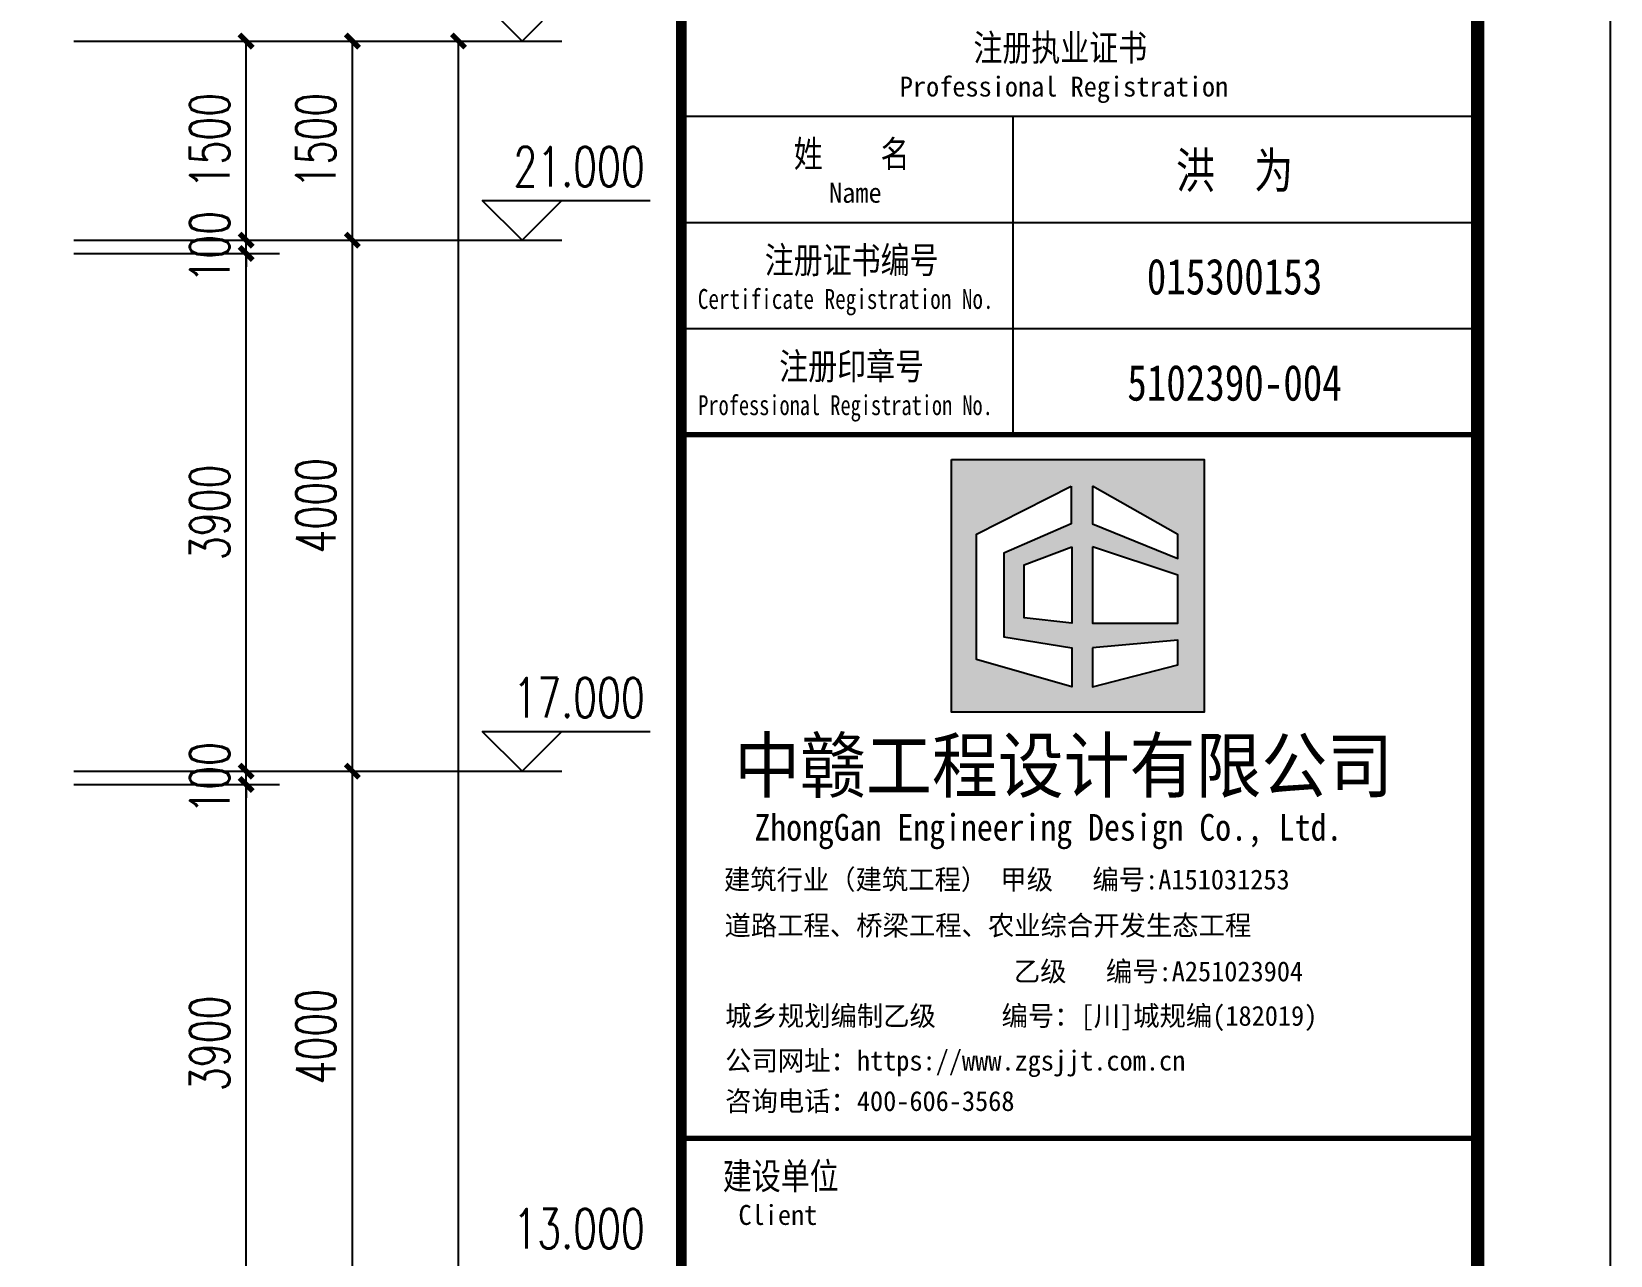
# Model space of a CAD drawing. Extents: x -6243262 to 3079315, y -2914302 to 172723.
# Drawn here: x -2508079 to -2496183, y -751832 to -742613 of the extents above; entities that cross this region are included whole.
import ezdxf
from ezdxf.enums import TextEntityAlignment as Align

# ---------------------------------------------------------------- set-up
doc = ezdxf.new("R2010")
doc.units = 0
doc.header["$LTSCALE"] = 1000
for name, color, linetype in [('DIM_ELEV', 3, 'Continuous'), ('P-图框', 7, 'Continuous'), ('PUB_DIM', 3, 'Continuous'), ('PUB_TITLE', 4, 'Continuous'), ('中赣LOGO', 7, 'Continuous')]:
    doc.layers.add(name, color=color, linetype=linetype)
doc.styles.add('_TCH_DIM', font='SIMPLEX', dxfattribs={"bigfont": 'GBCBIG'})
doc.styles.add('_TCH_DIM_T3', font='SIMPLEX', dxfattribs={"width": 0.705882, "bigfont": 'GBCBIG'})
doc.styles.add('STYLE-ARIAL', font='')
doc.styles.add('图签', font='', dxfattribs={"width": 0.66})
doc.styles.add('黑体', font='simhei.ttf')
doc.styles.get('STYLE-ARIAL').set_extended_font_data('NSimSun')
doc.styles.get('图签').set_extended_font_data('SimSun')
doc.dimstyles.new('_TCH_ARCH&&100', dxfattribs={"dimtxt": 297.5, "dimasz": 100, "dimexe": 250, "dimexo": 300, "dimgap": 126.25, "dimtad": 1, "dimdec": 0, "dimzin": 0, "dimdsep": 46, "dimtxsty": '_TCH_DIM_T3', "dimblk": 'ARCHTICK', "dimcen": 0.09, "dimclrt": 7, "dimazin": 2, "dimtfac": 1, "dimtdec": 0, "dimtix": 1, "dimtmove": 2, "dimatfit": 3, "dimfxl": 0, "dimtolj": 1, "dimtzin": 0, "dimarcsym": 0})

# ---------------------------------------------------------------- blocks, each defined once
blk = doc.blocks.new('中赣设计')
at = {"layer": '中赣LOGO'}
h = blk.add_hatch(color=256, dxfattribs=at)
h.dxf.hatch_style = 1
h.paths.add_polyline_path([(355563.01, 340.95), (355563.01, 319.81), (355584.16, 319.81), (355584.16, 340.95)])
h.paths.add_polyline_path([(355581.97, 334.69), (355581.97, 332.68), (355574.81, 335.58), (355574.81, 338.73)], flags=16)
h.paths.add_polyline_path([(355581.97, 331.28), (355581.97, 327.26), (355574.81, 327.26), (355574.81, 333.64)], flags=16)
h.paths.add_polyline_path([(355573.04, 335.58), (355567.39, 333.12), (355567.39, 326.13), (355573.08, 325.21), (355573.08, 321.94), (355565.12, 324.21), (355565.12, 334.7), (355573.04, 338.73)], flags=16)
h.paths.add_polyline_path([(355573.08, 333.64), (355573.08, 327.26), (355569.1, 327.7), (355569.1, 332.14)], flags=16)
h.paths.add_polyline_path([(355581.97, 325.85), (355581.97, 323.77), (355574.81, 321.94), (355574.81, 325.21)], flags=16)
blk.add_lwpolyline([(355563.01, 340.95), (355584.16, 340.95), (355584.16, 319.81), (355563.01, 319.81)], close=True, dxfattribs=at)
for points in [[(355573.04, 338.73), (355573.04, 335.58), (355567.39, 333.12), (355567.39, 326.13), (355573.08, 325.21), (355573.08, 321.94), (355565.12, 324.21), (355565.12, 334.7), (355573.04, 338.73)], [(355574.81, 338.73), (355574.81, 335.58), (355581.97, 332.68), (355581.97, 334.69), (355574.81, 338.73)], [(355573.08, 333.64), (355573.08, 327.26), (355569.1, 327.7), (355569.1, 332.14), (355573.08, 333.64)], [(355574.81, 333.64), (355574.81, 327.26), (355581.97, 327.26), (355581.97, 331.28), (355574.81, 333.64)], [(355574.81, 325.21), (355574.81, 321.94), (355581.97, 323.77), (355581.97, 325.85), (355574.81, 325.21)]]:
    blk.add_lwpolyline(points, dxfattribs=at)
blk = doc.blocks.new('TQ-A2')
at = {"layer": 'P-图框'}
for p, q in [((-6000, 31100), (0, 31100)), ((-3500, 28700), (-3500, 31100)), ((-6000, 30300), (0, 30300)), ((-6000, 29500), (0, 29500))]:
    blk.add_line(p, q, dxfattribs=at)
at = {"layer": 'P-图框', "const_width": 80}
blk.add_lwpolyline([(-6000, 40000), (-6000, 0)], dxfattribs=at)
at = {"layer": 'P-图框'}
blk.add_lwpolyline([(-6000, 31900), (-6000, 0), (0, 0), (0, 31900)], close=True, dxfattribs=at)
at = {"layer": 'P-图框', "linetype": 'Continuous', "const_width": 40}
for points in [[(-6000, 28700), (0, 28700)], [(-6000, 23400), (0, 23400)]]:
    blk.add_lwpolyline(points, dxfattribs=at)
at = {"layer": '中赣LOGO', "xscale": 90, "yscale": 90, "zscale": 90}
blk.add_blockref('中赣设计', (-32004636, -2173), dxfattribs=at)
at = {"layer": 'P-图框'}
for s, height, style, width, p in [('注册执业证书', 200, '图签', 0.8, (-3145, 31616)), ('Professional Registration', 150, 'STYLE-ARIAL', 0.97, (-3117, 31323)), ('姓    名', 200, '图签', 0.8, (-4717, 30816)), ('Name', 150, 'STYLE-ARIAL', 0.97, (-4689, 30523)), ('注册证书编号', 200, '图签', 0.8, (-4717, 30016)), ('Certificate Registration No. ', 150, 'STYLE-ARIAL', 0.78, (-4722, 29723)), ('注册印章号', 200, '图签', 0.8, (-4717, 29216)), ('Professional Registration No.', 150, 'STYLE-ARIAL', 0.75, (-4763, 28923)), ('建设单位', 200, '图签', 0.8, (-5251, 23116)), ('Client', 150, 'STYLE-ARIAL', 0.97, (-5273, 22823))]:
    blk.add_text(s, height=height, dxfattribs=dict(at, style=style, width=width)).set_placement(p, align=Align.MIDDLE_CENTER)
at = {"layer": 'P-图框', "color": 6, "style": '图签', "width": 0.8}
for s, p in [('洪  为', (-1832, 30692)), ('015300153', (-1832, 29892)), ('5102390-004', (-1832, 29092))]:
    blk.add_text(s, height=270, dxfattribs=at).set_placement(p, align=Align.MIDDLE_CENTER)
at = {"layer": 'P-图框'}
for s, height, style, width, p in [('中赣工程设计有限公司', 400, '黑体', 0.91, (-5602, 26009)), ('ZhongGan Engineering Design Co., Ltd.', 200, 'STYLE-ARIAL', 0.88, (-5450, 25643)), ('建筑行业（建筑工程） 甲级   编号:A151031253', 150, 'STYLE-ARIAL', 0.97, (-5680, 25275)), ('道路工程、桥梁工程、农业综合开发生态工程', 150, 'STYLE-ARIAL', 0.97, (-5675, 24929)), ('乙级   编号:A251023904', 150, 'STYLE-ARIAL', 0.97, (-3495, 24583)), ('城乡规划编制乙级     编号：[川]城规编(182019)', 150, 'STYLE-ARIAL', 0.97, (-5670, 24248)), ('公司网址：https://www.zgsjjt.com.cn', 150, 'STYLE-ARIAL', 0.97, (-5670, 23911)), ('咨询电话：400-606-3568', 150, 'STYLE-ARIAL', 0.97, (-5670, 23606))]:
    blk.add_text(s, height=height, dxfattribs=dict(at, style=style, width=width)).set_placement(p)
blk = doc.blocks.new('_ArchTick')
at = {"color": 0, "linetype": 'ByBlock', "const_width": 0.4}
blk.add_lwpolyline([(-0.5, -0.5), (0.5, 0.5)], dxfattribs=at)
blk = doc.blocks.new('*D721')
at = {"layer": 'Defpoints', "color": 0, "transparency": 16777216}
for p in [(-2508060, -748285), (-2506462, -748285), (-2508060, -752185)]:
    blk.add_point(p, dxfattribs=at)
at = {"layer": 'PUB_DIM', "color": 0, "lineweight": -2, "transparency": 16777216}
for p, q in [((-2507760, -748285), (-2506212, -748285)), ((-2506462, -752185), (-2506462, -748285)), ((-2507760, -752185), (-2506212, -752185))]:
    blk.add_line(p, q, dxfattribs=at)
at = {"layer": 'PUB_DIM', "color": 0, "lineweight": -2, "transparency": 16777216, "xscale": 100, "yscale": 100, "zscale": 100}
for p, rotation in [((-2506462, -748285), 90), ((-2506462, -752185), 270)]:
    blk.add_blockref('_ArchTick', p, dxfattribs=dict(at, rotation=rotation))
at = {"layer": 'PUB_DIM', "color": 7, "transparency": 16777216, "insert": (-2506737, -750235), "char_height": 297.5, "attachment_point": 5, "rotation": 90, "style": '_TCH_DIM_T3'}
blk.add_mtext('\\A1;3900', dxfattribs=at)
blk = doc.blocks.new('*D722')
at = {"layer": 'Defpoints', "color": 0, "transparency": 16777216}
for p in [(-2508060, -748185), (-2506462, -748185), (-2508060, -748285)]:
    blk.add_point(p, dxfattribs=at)
at = {"layer": 'PUB_DIM', "color": 0, "lineweight": -2, "transparency": 16777216}
for p, q in [((-2506462, -748185), (-2506462, -748085)), ((-2507760, -748185), (-2506212, -748185)), ((-2506462, -748285), (-2506462, -748185)), ((-2507760, -748285), (-2506212, -748285)), ((-2506462, -748285), (-2506462, -748385))]:
    blk.add_line(p, q, dxfattribs=at)
at = {"layer": 'PUB_DIM', "color": 0, "lineweight": -2, "transparency": 16777216, "xscale": 100, "yscale": 100, "zscale": 100}
for p, rotation in [((-2506462, -748185), 270), ((-2506462, -748285), 90)]:
    blk.add_blockref('_ArchTick', p, dxfattribs=dict(at, rotation=rotation))
at = {"layer": 'PUB_DIM', "color": 7, "transparency": 16777216, "insert": (-2506737, -748235), "char_height": 297.5, "attachment_point": 5, "rotation": 90, "style": '_TCH_DIM_T3'}
blk.add_mtext('\\A1;100', dxfattribs=at)
blk = doc.blocks.new('*D723')
at = {"layer": 'Defpoints', "color": 0, "transparency": 16777216}
for p in [(-2508060, -744285), (-2506462, -744285), (-2508060, -748185)]:
    blk.add_point(p, dxfattribs=at)
at = {"layer": 'PUB_DIM', "color": 0, "lineweight": -2, "transparency": 16777216}
for p, q in [((-2507760, -744285), (-2506212, -744285)), ((-2506462, -748185), (-2506462, -744285)), ((-2507760, -748185), (-2506212, -748185))]:
    blk.add_line(p, q, dxfattribs=at)
at = {"layer": 'PUB_DIM', "color": 0, "lineweight": -2, "transparency": 16777216, "xscale": 100, "yscale": 100, "zscale": 100}
for p, rotation in [((-2506462, -744285), 90), ((-2506462, -748185), 270)]:
    blk.add_blockref('_ArchTick', p, dxfattribs=dict(at, rotation=rotation))
at = {"layer": 'PUB_DIM', "color": 7, "transparency": 16777216, "insert": (-2506737, -746235), "char_height": 297.5, "attachment_point": 5, "rotation": 90, "style": '_TCH_DIM_T3'}
blk.add_mtext('\\A1;3900', dxfattribs=at)
blk = doc.blocks.new('*D724')
at = {"layer": 'Defpoints', "color": 0, "transparency": 16777216}
for p in [(-2508060, -744185), (-2506462, -744185), (-2508060, -744285)]:
    blk.add_point(p, dxfattribs=at)
at = {"layer": 'PUB_DIM', "color": 0, "lineweight": -2, "transparency": 16777216}
for p, q in [((-2507760, -744185), (-2506212, -744185)), ((-2506462, -744185), (-2506462, -744085)), ((-2506462, -744285), (-2506462, -744185)), ((-2507760, -744285), (-2506212, -744285)), ((-2506462, -744285), (-2506462, -744385))]:
    blk.add_line(p, q, dxfattribs=at)
at = {"layer": 'PUB_DIM', "color": 0, "lineweight": -2, "transparency": 16777216, "xscale": 100, "yscale": 100, "zscale": 100}
for p, rotation in [((-2506462, -744185), 270), ((-2506462, -744285), 90)]:
    blk.add_blockref('_ArchTick', p, dxfattribs=dict(at, rotation=rotation))
at = {"layer": 'PUB_DIM', "color": 7, "transparency": 16777216, "insert": (-2506737, -744235), "char_height": 297.5, "attachment_point": 5, "rotation": 90, "style": '_TCH_DIM_T3'}
blk.add_mtext('\\A1;100', dxfattribs=at)
blk = doc.blocks.new('*D725')
at = {"layer": 'Defpoints', "color": 0, "transparency": 16777216}
for p in [(-2508060, -742685), (-2506462, -742685), (-2508060, -744185)]:
    blk.add_point(p, dxfattribs=at)
at = {"layer": 'PUB_DIM', "color": 0, "lineweight": -2, "transparency": 16777216}
for p, q in [((-2507760, -742685), (-2506212, -742685)), ((-2506462, -744185), (-2506462, -742685)), ((-2507760, -744185), (-2506212, -744185))]:
    blk.add_line(p, q, dxfattribs=at)
at = {"layer": 'PUB_DIM', "color": 0, "lineweight": -2, "transparency": 16777216, "xscale": 100, "yscale": 100, "zscale": 100}
for p, rotation in [((-2506462, -742685), 90), ((-2506462, -744185), 270)]:
    blk.add_blockref('_ArchTick', p, dxfattribs=dict(at, rotation=rotation))
at = {"layer": 'PUB_DIM', "color": 7, "transparency": 16777216, "insert": (-2506737, -743435), "char_height": 297.5, "attachment_point": 5, "rotation": 90, "style": '_TCH_DIM_T3'}
blk.add_mtext('\\A1;1500', dxfattribs=at)
blk = doc.blocks.new('*D726')
at = {"layer": 'Defpoints', "color": 0, "transparency": 16777216}
for p in [(-2506960, -742685), (-2504862, -742685), (-2506960, -765335)]:
    blk.add_point(p, dxfattribs=at)
at = {"layer": 'PUB_DIM', "color": 0, "lineweight": -2, "transparency": 16777216}
for p, q in [((-2506660, -742685), (-2504612, -742685)), ((-2504862, -765335), (-2504862, -742685)), ((-2506660, -765335), (-2504612, -765335))]:
    blk.add_line(p, q, dxfattribs=at)
at = {"layer": 'PUB_DIM', "color": 0, "lineweight": -2, "transparency": 16777216, "xscale": 100, "yscale": 100, "zscale": 100}
for p, rotation in [((-2504862, -742685), 90), ((-2504862, -765335), 270)]:
    blk.add_blockref('_ArchTick', p, dxfattribs=dict(at, rotation=rotation))
at = {"layer": 'PUB_DIM', "color": 7, "transparency": 16777216, "insert": (-2505137, -754010), "char_height": 297.5, "attachment_point": 5, "rotation": 90, "style": '_TCH_DIM_T3'}
blk.add_mtext('\\A1;22650', dxfattribs=at)
blk = doc.blocks.new('*D731')
at = {"layer": 'Defpoints', "color": 0, "transparency": 16777216}
for p in [(-2507260, -748185), (-2505662, -748185), (-2507260, -752185)]:
    blk.add_point(p, dxfattribs=at)
at = {"layer": 'PUB_DIM', "color": 0, "lineweight": -2, "transparency": 16777216}
for p, q in [((-2506960, -748185), (-2505412, -748185)), ((-2505662, -752185), (-2505662, -748185)), ((-2506960, -752185), (-2505412, -752185))]:
    blk.add_line(p, q, dxfattribs=at)
at = {"layer": 'PUB_DIM', "color": 0, "lineweight": -2, "transparency": 16777216, "xscale": 100, "yscale": 100, "zscale": 100}
for p, rotation in [((-2505662, -748185), 90), ((-2505662, -752185), 270)]:
    blk.add_blockref('_ArchTick', p, dxfattribs=dict(at, rotation=rotation))
at = {"layer": 'PUB_DIM', "color": 7, "transparency": 16777216, "insert": (-2505937, -750185), "char_height": 297.5, "attachment_point": 5, "rotation": 90, "style": '_TCH_DIM_T3'}
blk.add_mtext('\\A1;4000', dxfattribs=at)
blk = doc.blocks.new('*D732')
at = {"layer": 'Defpoints', "color": 0, "transparency": 16777216}
for p in [(-2507260, -744185), (-2505662, -744185), (-2507260, -748185)]:
    blk.add_point(p, dxfattribs=at)
at = {"layer": 'PUB_DIM', "color": 0, "lineweight": -2, "transparency": 16777216}
for p, q in [((-2506960, -744185), (-2505412, -744185)), ((-2505662, -748185), (-2505662, -744185)), ((-2506960, -748185), (-2505412, -748185))]:
    blk.add_line(p, q, dxfattribs=at)
at = {"layer": 'PUB_DIM', "color": 0, "lineweight": -2, "transparency": 16777216, "xscale": 100, "yscale": 100, "zscale": 100}
for p, rotation in [((-2505662, -744185), 90), ((-2505662, -748185), 270)]:
    blk.add_blockref('_ArchTick', p, dxfattribs=dict(at, rotation=rotation))
at = {"layer": 'PUB_DIM', "color": 7, "transparency": 16777216, "insert": (-2505937, -746185), "char_height": 297.5, "attachment_point": 5, "rotation": 90, "style": '_TCH_DIM_T3'}
blk.add_mtext('\\A1;4000', dxfattribs=at)
blk = doc.blocks.new('*D733')
at = {"layer": 'Defpoints', "color": 0, "transparency": 16777216}
for p in [(-2507260, -742685), (-2505662, -742685), (-2507260, -744185)]:
    blk.add_point(p, dxfattribs=at)
at = {"layer": 'PUB_DIM', "color": 0, "lineweight": -2, "transparency": 16777216}
for p, q in [((-2506960, -742685), (-2505412, -742685)), ((-2505662, -744185), (-2505662, -742685)), ((-2506960, -744185), (-2505412, -744185))]:
    blk.add_line(p, q, dxfattribs=at)
at = {"layer": 'PUB_DIM', "color": 0, "lineweight": -2, "transparency": 16777216, "xscale": 100, "yscale": 100, "zscale": 100}
for p, rotation in [((-2505662, -742685), 90), ((-2505662, -744185), 270)]:
    blk.add_blockref('_ArchTick', p, dxfattribs=dict(at, rotation=rotation))
at = {"layer": 'PUB_DIM', "color": 7, "transparency": 16777216, "insert": (-2505937, -743435), "char_height": 297.5, "attachment_point": 5, "rotation": 90, "style": '_TCH_DIM_T3'}
blk.add_mtext('\\A1;1500', dxfattribs=at)

msp = doc.modelspace()

# ---------------------------------------------------------------- linework, layer by layer
at = {"layer": 'DIM_ELEV'}
for p, q in [((-2504383.3, -742684.8), (-2504683.3, -742384.8)), ((-2504383.3, -742684.8), (-2504083.3, -742384.8)), ((-2505662, -742684.8), (-2504083.3, -742684.8)), ((-2504383.3, -744184.8), (-2504683.3, -743884.8)), ((-2504683.3, -743884.8), (-2503418.3, -743884.8)), ((-2504383.3, -744184.8), (-2504083.3, -743884.8)), ((-2505662, -744184.8), (-2504083.3, -744184.8)), ((-2504383.3, -748184.8), (-2504683.3, -747884.8)), ((-2504683.3, -747884.8), (-2503418.3, -747884.8)), ((-2504383.3, -748184.8), (-2504083.3, -747884.8)), ((-2505662, -748184.8), (-2504083.3, -748184.8))]:
    msp.add_line(p, q, dxfattribs=at)
at = {"layer": 'PUB_TITLE'}
msp.add_lwpolyline([(-2555582.9, -775350.5), (-2496182.9, -775350.5), (-2496182.9, -733350.5), (-2555582.9, -733350.5)], close=True, dxfattribs=at)
at = {"layer": 'PUB_TITLE', "const_width": 100}
msp.add_lwpolyline([(-2554082.9, -774350.5), (-2497182.9, -774350.5), (-2497182.9, -734350.5), (-2554082.9, -734350.5)], close=True, dxfattribs=at)

# ---------------------------------------------------------------- block references
at = {"layer": 'P-图框'}
msp.add_blockref('TQ-A2', (-2497182.9, -774350.5), dxfattribs=at)

# ---------------------------------------------------------------- texts
at = {"layer": 'DIM_ELEV', "color": 7, "style": '_TCH_DIM', "width": 0.705882}
for s, p in [('21.000', (-2504448.3, -743779.8)), ('17.000', (-2504448.3, -747779.8)), ('13.000', (-2504448.3, -751779.8))]:
    msp.add_text(s, height=297.5, dxfattribs=at).set_placement(p)

# ---------------------------------------------------------------- dimensions: what is measured, and where the dimension line sits
at = {"layer": 'PUB_DIM'}
for p1, p2, distance, picture, middle in [((-2508059.9, -744184.8), (-2508059.9, -742684.8), -1597.9, '*D725', (-2506737, -743434.8)), ((-2507259.9, -744184.8), (-2507259.9, -742684.8), -1597.9, '*D733', (-2505937, -743434.8)), ((-2506959.9, -765334.8), (-2506959.9, -742684.8), -2097.9, '*D726', (-2505137, -754009.8)), ((-2508059.9, -744284.8), (-2508059.9, -744184.8), -1597.9, '*D724', (-2506737, -744234.8)), ((-2507259.9, -748184.8), (-2507259.9, -744184.8), -1597.9, '*D732', (-2505937, -746184.8)), ((-2508059.9, -748184.8), (-2508059.9, -744284.8), -1597.9, '*D723', (-2506737, -746234.8)), ((-2508059.9, -748284.8), (-2508059.9, -748184.8), -1597.9, '*D722', (-2506737, -748234.8)), ((-2507259.9, -752184.8), (-2507259.9, -748184.8), -1597.9, '*D731', (-2505937, -750184.8)), ((-2508059.9, -752184.8), (-2508059.9, -748284.8), -1597.9, '*D721', (-2506737, -750234.8))]:
    dim = msp.add_aligned_dim(p1=p1, p2=p2, distance=distance, dimstyle='_TCH_ARCH&&100', dxfattribs=at)
    dim.commit()
    dim.dimension.update_dxf_attribs({"geometry": picture, "text_midpoint": middle})

doc.saveas('drawing.dxf')
